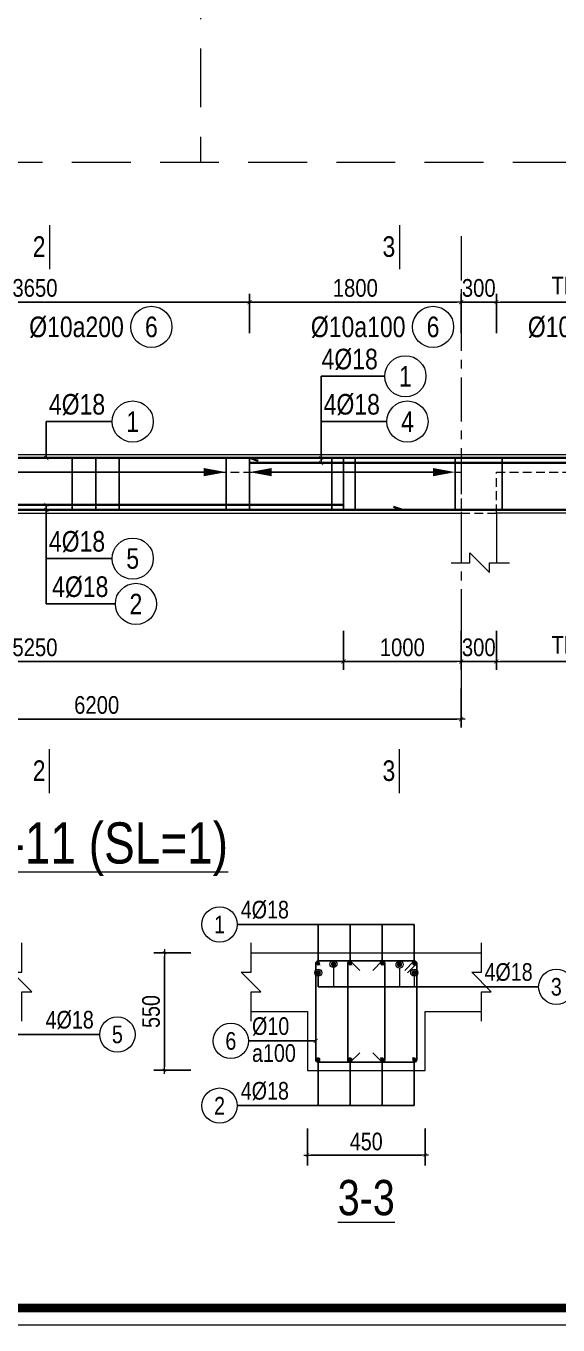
# Model space of a CAD drawing. Header units: millimetres. Extents: x 397144 to 10081729, y 99180 to 1327802.
# Drawn here: x 4929860 to 4934387, y 680550 to 691593 of the extents above; entities that cross this region are included whole.
import ezdxf
from ezdxf.enums import TextEntityAlignment as Align

# ---------------------------------------------------------------- set-up
doc = ezdxf.new("R2010")
doc.units = ezdxf.units.MM
doc.header["$PDSIZE"] = -10
doc.linetypes.add('CENTER', pattern=[2, 1.25, -0.25, 0.25, -0.25])
doc.linetypes.add('HIDDEN', pattern=[0.375, 0.25, -0.125])
doc.layers.get('0').update_dxf_attribs({"linetype": 'CONTINUOUS'})
doc.layers.get('Defpoints').update_dxf_attribs({"color": 12, "linetype": 'CONTINUOUS'})
for name, color, linetype, lineweight in [('kata_dim', 8, 'CONTINUOUS', 13), ('kata_grid', 8, 'CENTER', 13), ('kata_net khuat', 9, 'HIDDEN', 5), ('kata_net manh', 8, 'CONTINUOUS', 5), ('kata_net thay', 4, 'CONTINUOUS', 20), ('kata_text', 7, 'CONTINUOUS', 20), ('kata_thep chu', 1, 'CONTINUOUS', 35), ('kata_thep dai', 220, 'CONTINUOUS', 25)]:
    doc.layers.add(name, color=color, linetype=linetype, lineweight=lineweight)
doc.styles.add('kata_text', font='arial.ttf', dxfattribs={"width": 0.8})
doc.styles.add('Star-HelCon', font='VHELVCN_0.TTF')
doc.dimstyles.new('kata_dim_30', dxfattribs={"dimscale": 60, "dimtxt": 2.5, "dimasz": 0.5, "dimexe": 1.5, "dimexo": 2.5, "dimtad": 1, "dimdec": 0, "dimlfac": 0.5, "dimzin": 0, "dimdsep": 46, "dimtxsty": 'kata_text', "dimblk": 'kata_block_ArchTick', "dimcen": 0.09, "dimdle": 1.2, "dimclrd": 8, "dimclre": 8, "dimclrt": 3, "dimadec": 0, "dimazin": 0, "dimtfac": 1, "dimtdec": 0, "dimtix": 1, "dimtofl": 0, "dimtmove": 0, "dimatfit": 3, "dimfxl": 3.75, "dimfxlon": 1, "dimtolj": 1, "dimtzin": 0, "dimarcsym": 0})
doc.dimstyles.new('kata_dim_70', dxfattribs={"dimscale": 70, "dimtxt": 2.15, "dimasz": 0.5, "dimexe": 1, "dimexo": 2, "dimtad": 1, "dimdec": 0, "dimrnd": 5, "dimzin": 0, "dimdsep": 46, "dimtxsty": 'Star-HelCon', "dimblk": 'kata_block_ArchTick', "dimcen": 0.09, "dimdle": 1.2, "dimclrd": 8, "dimclre": 8, "dimclrt": 3, "dimadec": 0, "dimazin": 0, "dimtfac": 1, "dimtdec": 0, "dimtix": 1, "dimtmove": 2, "dimatfit": 3, "dimfxl": 3.75, "dimfxlon": 1, "dimtolj": 1, "dimtzin": 0, "dimarcsym": 0})
doc.dimstyles.new('kata_rai_thep', dxfattribs={"dimtxt": 2, "dimasz": 1, "dimexe": 0, "dimexo": 0, "dimtad": 1, "dimdec": 0, "dimzin": 12, "dimdsep": 46, "dimtxsty": 'kata_text', "dimblk": 'kata_block_RUNTIC', "dimcen": 0, "dimse1": 1, "dimse2": 1, "dimclrd": 6, "dimclre": 6, "dimclrt": 7, "dimadec": 0, "dimazin": 3, "dimtfac": 1, "dimtdec": 0, "dimtmove": 2, "dimatfit": 3, "dimldrblk": 'kata_block_LEADERTIC', "dimfxl": 1, "dimtolj": 1, "dimtzin": 0, "dimlwd": -1, "dimlwe": -1, "dimarcsym": 0})

# ---------------------------------------------------------------- blocks, each defined once
blk = doc.blocks.new('CHG_XX_Khung ten')
blk.add_lwpolyline([(15, 579), (826, 579), (826, 15), (15, 15)], close=True)
at = {"color": 4, "linetype": 'Continuous', "const_width": 1}
blk.add_lwpolyline([(17, 577), (824, 577), (824, 17), (17, 17)], close=True, dxfattribs=at)
blk = doc.blocks.new('kata_block_TD')
at = {"color": 6, "linetype": 'ByBlock', "lineweight": -2, "style": 'kata_text', "width": 0.8}
blk.add_attdef('SECTDET2', text='', height=5, dxfattribs=at).set_placement((0, 7.97), align=Align.CENTER)
at = {"color": 0, "linetype": 'ByBlock', "lineweight": -2, "style": 'kata_text', "width": 0.8}
blk.add_attdef('SECTDET1', text='', height=5, dxfattribs=at).set_placement((0, 1.47), align=Align.CENTER)
at = {"color": 3, "lineweight": 25, "style": 'kata_text', "width": 0.8}
blk.add_attdef('SSCALE', text='', height=2.5, dxfattribs=at).set_placement((0, -4), align=Align.CENTER)
blk = doc.blocks.new('kata_block_ArchTick')
at = {"color": 8}
blk.add_line((1, 0), (-1, 0), dxfattribs=at)
at = {"color": 8, "const_width": 0.15}
blk.add_lwpolyline([(-0.5, -0.5), (0.5, 0.5)], dxfattribs=at)
blk = doc.blocks.new('*D154')
at = {"layer": 'Defpoints', "color": 0, "transparency": 16777216}
for p in [(4931762, 689245), (4928112, 687950), (4931762, 687950)]:
    blk.add_point(p, dxfattribs=at)
at = {"layer": 'kata_dim', "color": 8, "lineweight": -2, "transparency": 16777216}
for p, q in [((4928112, 688982), (4928112, 689315)), ((4931762, 688982), (4931762, 689315)), ((4928147, 689245), (4931727, 689245))]:
    blk.add_line(p, q, dxfattribs=at)
at = {"layer": 'kata_dim', "color": 8, "lineweight": -2, "transparency": 16777216, "xscale": 35, "yscale": 35, "zscale": 35, "rotation": 180}
blk.add_blockref('kata_block_ArchTick', (4928112, 689245), dxfattribs=at)
at = {"layer": 'kata_dim', "color": 8, "lineweight": -2, "transparency": 16777216, "xscale": 35, "yscale": 35, "zscale": 35}
blk.add_blockref('kata_block_ArchTick', (4931762, 689245), dxfattribs=at)
at = {"layer": 'kata_dim', "color": 3, "transparency": 16777216, "insert": (4929937, 689365), "char_height": 150.5, "attachment_point": 5, "style": 'Star-HelCon'}
blk.add_mtext('\\A1;3650', dxfattribs=at)
blk = doc.blocks.new('*D155')
at = {"layer": 'Defpoints', "color": 0, "transparency": 16777216}
for p in [(4933562, 689245), (4931762, 687950), (4933562, 687950)]:
    blk.add_point(p, dxfattribs=at)
at = {"layer": 'kata_dim', "color": 8, "lineweight": -2, "transparency": 16777216}
for p, q in [((4931762, 688982), (4931762, 689315)), ((4933562, 688982), (4933562, 689315)), ((4931797, 689245), (4933527, 689245))]:
    blk.add_line(p, q, dxfattribs=at)
at = {"layer": 'kata_dim', "color": 8, "lineweight": -2, "transparency": 16777216, "xscale": 35, "yscale": 35, "zscale": 35, "rotation": 180}
blk.add_blockref('kata_block_ArchTick', (4931762, 689245), dxfattribs=at)
at = {"layer": 'kata_dim', "color": 8, "lineweight": -2, "transparency": 16777216, "xscale": 35, "yscale": 35, "zscale": 35}
blk.add_blockref('kata_block_ArchTick', (4933562, 689245), dxfattribs=at)
at = {"layer": 'kata_dim', "color": 3, "transparency": 16777216, "insert": (4932662, 689365), "char_height": 150.5, "attachment_point": 5, "style": 'Star-HelCon'}
blk.add_mtext('\\A1;1800', dxfattribs=at)
blk = doc.blocks.new('*D156')
at = {"layer": 'Defpoints', "color": 0, "transparency": 16777216}
for p in [(4933862, 689245), (4933562, 687950), (4933862, 687800)]:
    blk.add_point(p, dxfattribs=at)
at = {"layer": 'kata_dim', "color": 8, "lineweight": -2, "transparency": 16777216}
for p, q in [((4933562, 688982), (4933562, 689315)), ((4933862, 688982), (4933862, 689315)), ((4933527, 689245), (4933492, 689245)), ((4933562, 689245), (4933862, 689245)), ((4933897, 689245), (4933932, 689245))]:
    blk.add_line(p, q, dxfattribs=at)
at = {"layer": 'kata_dim', "color": 8, "lineweight": -2, "transparency": 16777216, "xscale": 35, "yscale": 35, "zscale": 35}
blk.add_blockref('kata_block_ArchTick', (4933562, 689245), dxfattribs=at)
at = {"layer": 'kata_dim', "color": 8, "lineweight": -2, "transparency": 16777216, "xscale": 35, "yscale": 35, "zscale": 35, "rotation": 180}
blk.add_blockref('kata_block_ArchTick', (4933862, 689245), dxfattribs=at)
at = {"layer": 'kata_dim', "color": 3, "transparency": 16777216, "insert": (4933712, 689365), "char_height": 150.5, "attachment_point": 5, "style": 'Star-HelCon'}
blk.add_mtext('\\A1;300', dxfattribs=at)
blk = doc.blocks.new('*D158')
at = {"layer": 'Defpoints', "color": 0, "transparency": 16777216}
for p in [(4933562, 687450), (4927362, 686016), (4933562, 685700)]:
    blk.add_point(p, dxfattribs=at)
at = {"layer": 'kata_dim', "color": 8, "lineweight": -2, "transparency": 16777216}
for p, q in [((4927362, 685876), (4927362, 685630)), ((4933562, 685962), (4933562, 685630)), ((4927397, 685700), (4933527, 685700))]:
    blk.add_line(p, q, dxfattribs=at)
at = {"layer": 'kata_dim', "color": 8, "lineweight": -2, "transparency": 16777216, "xscale": 35, "yscale": 35, "zscale": 35, "rotation": 180}
blk.add_blockref('kata_block_ArchTick', (4927362, 685700), dxfattribs=at)
at = {"layer": 'kata_dim', "color": 8, "lineweight": -2, "transparency": 16777216, "xscale": 35, "yscale": 35, "zscale": 35}
blk.add_blockref('kata_block_ArchTick', (4933562, 685700), dxfattribs=at)
at = {"layer": 'kata_dim', "color": 3, "transparency": 16777216, "insert": (4930462, 685820), "char_height": 150.5, "attachment_point": 5, "style": 'Star-HelCon'}
blk.add_mtext('\\A1;6200', dxfattribs=at)
blk = doc.blocks.new('*D161')
at = {"layer": 'Defpoints', "color": 0, "transparency": 16777216}
for p in [(4927312, 687450), (4932562, 687450), (4932562, 686190)]:
    blk.add_point(p, dxfattribs=at)
at = {"layer": 'kata_dim', "color": 8, "lineweight": -2, "transparency": 16777216}
for p, q in [((4927312, 686452), (4927312, 686120)), ((4932562, 686452), (4932562, 686120)), ((4927347, 686190), (4932527, 686190))]:
    blk.add_line(p, q, dxfattribs=at)
at = {"layer": 'kata_dim', "color": 8, "lineweight": -2, "transparency": 16777216, "xscale": 35, "yscale": 35, "zscale": 35, "rotation": 180}
blk.add_blockref('kata_block_ArchTick', (4927312, 686190), dxfattribs=at)
at = {"layer": 'kata_dim', "color": 8, "lineweight": -2, "transparency": 16777216, "xscale": 35, "yscale": 35, "zscale": 35}
blk.add_blockref('kata_block_ArchTick', (4932562, 686190), dxfattribs=at)
at = {"layer": 'kata_dim', "color": 3, "transparency": 16777216, "insert": (4929937, 686310), "char_height": 150.5, "attachment_point": 5, "style": 'Star-HelCon'}
blk.add_mtext('\\A1;5250', dxfattribs=at)
blk = doc.blocks.new('*D162')
at = {"layer": 'Defpoints', "color": 0, "transparency": 16777216}
for p in [(4932562, 687450), (4933562, 687450), (4933562, 686190)]:
    blk.add_point(p, dxfattribs=at)
at = {"layer": 'kata_dim', "color": 8, "lineweight": -2, "transparency": 16777216}
for p, q in [((4932562, 686452), (4932562, 686120)), ((4933562, 686452), (4933562, 686120)), ((4932597, 686190), (4933527, 686190))]:
    blk.add_line(p, q, dxfattribs=at)
at = {"layer": 'kata_dim', "color": 8, "lineweight": -2, "transparency": 16777216, "xscale": 35, "yscale": 35, "zscale": 35, "rotation": 180}
blk.add_blockref('kata_block_ArchTick', (4932562, 686190), dxfattribs=at)
at = {"layer": 'kata_dim', "color": 8, "lineweight": -2, "transparency": 16777216, "xscale": 35, "yscale": 35, "zscale": 35}
blk.add_blockref('kata_block_ArchTick', (4933562, 686190), dxfattribs=at)
at = {"layer": 'kata_dim', "color": 3, "transparency": 16777216, "insert": (4933062, 686310), "char_height": 150.5, "attachment_point": 5, "style": 'Star-HelCon'}
blk.add_mtext('\\A1;1000', dxfattribs=at)
blk = doc.blocks.new('*D163')
at = {"layer": 'Defpoints', "color": 0, "transparency": 16777216}
for p in [(4933562, 687450), (4933862, 687450), (4933862, 686190)]:
    blk.add_point(p, dxfattribs=at)
at = {"layer": 'kata_dim', "color": 8, "lineweight": -2, "transparency": 16777216}
for p, q in [((4933562, 686452), (4933562, 686120)), ((4933862, 686452), (4933862, 686120)), ((4933527, 686190), (4933492, 686190)), ((4933562, 686190), (4933862, 686190)), ((4933897, 686190), (4933932, 686190))]:
    blk.add_line(p, q, dxfattribs=at)
at = {"layer": 'kata_dim', "color": 8, "lineweight": -2, "transparency": 16777216, "xscale": 35, "yscale": 35, "zscale": 35}
blk.add_blockref('kata_block_ArchTick', (4933562, 686190), dxfattribs=at)
at = {"layer": 'kata_dim', "color": 8, "lineweight": -2, "transparency": 16777216, "xscale": 35, "yscale": 35, "zscale": 35, "rotation": 180}
blk.add_blockref('kata_block_ArchTick', (4933862, 686190), dxfattribs=at)
at = {"layer": 'kata_dim', "color": 3, "transparency": 16777216, "insert": (4933712, 686310), "char_height": 150.5, "attachment_point": 5, "style": 'Star-HelCon'}
blk.add_mtext('\\A1;300', dxfattribs=at)
blk = doc.blocks.new('kata_block_RUNTIC')
at = {"layer": 'kata_dim', "color": 6}
blk.add_line((0, 0.75), (0, -0.75), dxfattribs=at)
blk.add_lwpolyline([(0, 0, 0, 1, 0), (-2.7, 0, 1, 1, 0)], format="xyseb", dxfattribs=at)
blk = doc.blocks.new('*D165')
at = {"layer": 'Defpoints', "color": 6, "transparency": 16777216}
blk.add_line((4928382, 687800), (4931492, 687800), dxfattribs=at)
at = {"layer": 'Defpoints', "color": 0, "transparency": 16777216}
for p in [(4928312, 687800), (4931562, 687800), (4931562, 687800)]:
    blk.add_point(p, dxfattribs=at)
at = {"layer": 'Defpoints', "color": 6, "transparency": 16777216, "xscale": 70, "yscale": 70, "zscale": 70, "rotation": 180}
blk.add_blockref('kata_block_RUNTIC', (4928312, 687800), dxfattribs=at)
at = {"layer": 'Defpoints', "color": 6, "transparency": 16777216, "xscale": 70, "yscale": 70, "zscale": 70}
blk.add_blockref('kata_block_RUNTIC', (4931562, 687800), dxfattribs=at)
blk = doc.blocks.new('kata_block_LEADERTIC')
at = {"layer": 'kata_dim', "color": 6}
blk.add_lwpolyline([(0, 0, 0, 1, 0), (-2.7, 0, 1, 1, 0)], format="xyseb", dxfattribs=at)
blk = doc.blocks.new('*D166')
at = {"layer": 'Defpoints', "color": 6, "transparency": 16777216}
blk.add_line((4931832, 687800), (4933442, 687800), dxfattribs=at)
at = {"layer": 'Defpoints', "color": 0, "transparency": 16777216}
for p in [(4931762, 687800), (4933512, 687800), (4933512, 687800)]:
    blk.add_point(p, dxfattribs=at)
at = {"layer": 'Defpoints', "color": 6, "transparency": 16777216, "xscale": 70, "yscale": 70, "zscale": 70, "rotation": 180}
blk.add_blockref('kata_block_RUNTIC', (4931762, 687800), dxfattribs=at)
at = {"layer": 'Defpoints', "color": 6, "transparency": 16777216, "xscale": 70, "yscale": 70, "zscale": 70}
blk.add_blockref('kata_block_RUNTIC', (4933512, 687800), dxfattribs=at)
blk = doc.blocks.new('*U11')
blk.add_circle((2.5, 0), 2.5)
at = {"layer": 'kata_text', "color": 3, "style": 'kata_text', "width": 0.8}
blk.add_attdef('DK2', text='', height=2.5, dxfattribs=at).set_placement((-0.85, 0.85), align=Align.RIGHT)
at = {"layer": 'kata_text', "color": 7, "style": 'kata_text', "width": 0.8}
blk.add_attdef('SH3', text='', height=2.5, dxfattribs=at).set_placement((2.5, 0), align=Align.MIDDLE)
blk = doc.blocks.new('*U20')
blk.add_circle((2.5, 0), 2.5)
at = {"layer": 'kata_text', "color": 3, "style": 'kata_text', "width": 0.8}
for tag, p in [('DK2', (-0.85, 0.85)), ('KC2', (-0.85, -2.97))]:
    blk.add_attdef(tag, text='', height=2.5, dxfattribs=at).set_placement(p, align=Align.RIGHT)
at = {"layer": 'kata_text', "color": 7, "style": 'kata_text', "width": 0.8}
blk.add_attdef('SH3', text='', height=2.5, dxfattribs=at).set_placement((2.5, 0), align=Align.MIDDLE)
blk = doc.blocks.new('*U14')
blk.add_circle((2.5, 0), 2.5)
at = {"layer": 'kata_text', "color": 3, "style": 'kata_text', "width": 0.8}
blk.add_attdef('DKKC2', text='', height=2.5, dxfattribs=at).set_placement((-0.85, -1.25), align=Align.RIGHT)
at = {"layer": 'kata_text', "color": 7, "style": 'kata_text', "width": 0.8}
blk.add_attdef('SH3', text='', height=2.5, dxfattribs=at).set_placement((2.5, 0), align=Align.MIDDLE)
blk = doc.blocks.new('kata_block_SECBAL')
at = {"color": 0, "linetype": 'ByBlock', "lineweight": -2}
blk.add_line((0, 4.36), (0, -1), dxfattribs=at)
at = {"color": 0, "linetype": 'ByBlock', "lineweight": -2, "style": 'kata_text', "width": 0.8}
blk.add_attdef('DETAIL', text='', height=2.5, dxfattribs=at).set_placement((-0.5, 1.75), align=Align.MIDDLE_RIGHT)
blk = doc.blocks.new('*U15')
at = {"color": 0, "linetype": 'ByBlock', "lineweight": -2}
blk.add_line((0, -1), (0, 4.36), dxfattribs=at)
at = {"color": 0, "linetype": 'ByBlock', "lineweight": -2, "style": 'kata_text', "width": 0.8}
blk.add_attdef('DETAIL', text='', height=2.5, dxfattribs=at).set_placement((-0.5, 1.75), align=Align.MIDDLE_RIGHT)
blk = doc.blocks.new('*D168')
at = {"layer": 'Defpoints', "color": 0, "ltscale": 0.8, "transparency": 16777216}
for p in [(4935612, 689245), (4933862, 688982), (4935612, 688982)]:
    blk.add_point(p, dxfattribs=at)
at = {"layer": 'kata_dim', "color": 8, "lineweight": -2, "ltscale": 0.8, "transparency": 16777216}
for p, q in [((4933862, 689122), (4933862, 689315)), ((4935612, 689122), (4935612, 689315)), ((4933897, 689245), (4935577, 689245))]:
    blk.add_line(p, q, dxfattribs=at)
at = {"layer": 'kata_dim', "color": 8, "lineweight": -2, "ltscale": 0.8, "transparency": 16777216, "xscale": 35, "yscale": 35, "zscale": 35, "rotation": 180}
blk.add_blockref('kata_block_ArchTick', (4933862, 689245), dxfattribs=at)
at = {"layer": 'kata_dim', "color": 8, "lineweight": -2, "ltscale": 0.8, "transparency": 16777216, "xscale": 35, "yscale": 35, "zscale": 35}
blk.add_blockref('kata_block_ArchTick', (4935612, 689245), dxfattribs=at)
at = {"layer": 'kata_dim', "color": 3, "ltscale": 0.8, "transparency": 16777216, "insert": (4934737, 689384), "char_height": 150.5, "attachment_point": 5, "style": 'Star-HelCon'}
blk.add_mtext('\\A1;THAY ĐỔI', dxfattribs=at)
blk = doc.blocks.new('*D169')
at = {"layer": 'Defpoints', "color": 0, "ltscale": 0.8, "transparency": 16777216}
for p in [(4933862, 687450), (4935612, 687450), (4935612, 686190)]:
    blk.add_point(p, dxfattribs=at)
at = {"layer": 'kata_dim', "color": 8, "lineweight": -2, "ltscale": 0.8, "transparency": 16777216}
for p, q in [((4933862, 686452), (4933862, 686120)), ((4935612, 686452), (4935612, 686120)), ((4933897, 686190), (4935577, 686190))]:
    blk.add_line(p, q, dxfattribs=at)
at = {"layer": 'kata_dim', "color": 8, "lineweight": -2, "ltscale": 0.8, "transparency": 16777216, "xscale": 35, "yscale": 35, "zscale": 35, "rotation": 180}
blk.add_blockref('kata_block_ArchTick', (4933862, 686190), dxfattribs=at)
at = {"layer": 'kata_dim', "color": 8, "lineweight": -2, "ltscale": 0.8, "transparency": 16777216, "xscale": 35, "yscale": 35, "zscale": 35}
blk.add_blockref('kata_block_ArchTick', (4935612, 686190), dxfattribs=at)
at = {"layer": 'kata_dim', "color": 3, "ltscale": 0.8, "transparency": 16777216, "insert": (4934737, 686329), "char_height": 150.5, "attachment_point": 5, "style": 'Star-HelCon'}
blk.add_mtext('\\A1;THAY ĐỔI', dxfattribs=at)
blk = doc.blocks.new('*D172')
at = {"layer": 'Defpoints', "color": 0, "transparency": 16777216}
for p in [(4932255, 682715), (4933255, 682715), (4933255, 681995)]:
    blk.add_point(p, dxfattribs=at)
at = {"layer": 'kata_dim', "color": 8, "lineweight": -2, "transparency": 16777216}
for p, q in [((4932255, 682220), (4932255, 681905)), ((4933255, 682220), (4933255, 681905)), ((4932285, 681995), (4933225, 681995))]:
    blk.add_line(p, q, dxfattribs=at)
at = {"layer": 'kata_dim', "color": 8, "lineweight": -2, "transparency": 16777216, "xscale": 30, "yscale": 30, "zscale": 30, "rotation": 180}
blk.add_blockref('kata_block_ArchTick', (4932255, 681995), dxfattribs=at)
at = {"layer": 'kata_dim', "color": 8, "lineweight": -2, "transparency": 16777216, "xscale": 30, "yscale": 30, "zscale": 30}
blk.add_blockref('kata_block_ArchTick', (4933255, 681995), dxfattribs=at)
at = {"layer": 'kata_dim', "color": 3, "transparency": 16777216, "insert": (4932755, 682109), "char_height": 150, "attachment_point": 5, "style": 'kata_text'}
blk.add_mtext('\\A1;450', dxfattribs=at)
blk = doc.blocks.new('*D173')
at = {"layer": 'Defpoints', "color": 0, "transparency": 16777216}
for p in [(4931039, 683715), (4932255, 683715), (4932255, 682715)]:
    blk.add_point(p, dxfattribs=at)
at = {"layer": 'kata_dim', "color": 8, "lineweight": -2, "transparency": 16777216}
for p, q in [((4931264, 683715), (4930949, 683715)), ((4931039, 682745), (4931039, 683685)), ((4931264, 682715), (4930949, 682715))]:
    blk.add_line(p, q, dxfattribs=at)
at = {"layer": 'kata_dim', "color": 8, "lineweight": -2, "transparency": 16777216, "xscale": 30, "yscale": 30, "zscale": 30}
for p, rotation in [((4931039, 683715), 90), ((4931039, 682715), 270)]:
    blk.add_blockref('kata_block_ArchTick', p, dxfattribs=dict(at, rotation=rotation))
at = {"layer": 'kata_dim', "color": 3, "transparency": 16777216, "insert": (4930925, 683215), "char_height": 150, "attachment_point": 5, "rotation": 90, "style": 'kata_text'}
blk.add_mtext('\\A1;550', dxfattribs=at)
blk = doc.blocks.new('kata_block_THEP')
at = {"layer": 'kata_thep chu', "color": 0}
for p, q in [((-0.5, 0), (0.5, 0)), ((-0.35, 0.35), (0.35, -0.35)), ((0.35, 0.35), (-0.35, -0.35)), ((0, 0.5), (0, -0.5))]:
    blk.add_line(p, q, dxfattribs=at)
at = {"layer": 'kata_thep chu', "color": 0, "const_width": 0.0833}
blk.add_lwpolyline([(-0.5, 0, 1), (0.5, 0, 1), (-0.5, 0, 1)], format="xyb", dxfattribs=at)
blk = doc.blocks.new('*U12')
blk.add_circle((-2.5, 0), 2.5)
at = {"layer": 'kata_text', "color": 3, "style": 'kata_text', "width": 0.8}
blk.add_attdef('DK1', (0.5, 0.85), '', height=2.5, dxfattribs=at)
at = {"layer": 'kata_text', "color": 7, "style": 'kata_text', "width": 0.8}
blk.add_attdef('SH2', text='', height=2.5, dxfattribs=at).set_placement((-2.5, 0), align=Align.MIDDLE)
blk = doc.blocks.new('*U13')
blk.add_circle((-2.5, 0), 2.5)
at = {"layer": 'kata_text', "color": 3, "style": 'kata_text', "width": 0.8}
for tag, p in [('DK1', (0.5, 0.85)), ('KC1', (0.5, -2.97))]:
    blk.add_attdef(tag, p, '', height=2.5, dxfattribs=at)
at = {"layer": 'kata_text', "color": 7, "style": 'kata_text', "width": 0.8}
blk.add_attdef('SH2', text='', height=2.5, dxfattribs=at).set_placement((-2.5, 0), align=Align.MIDDLE)

msp = doc.modelspace()

# ---------------------------------------------------------------- block references
at = {"layer": 'kata_net thay', "xscale": 72.589395827735, "yscale": 72.589395827735, "zscale": 72.589395827735}
msp.add_blockref('CHG_XX_Khung ten', (4906481.36832, 679461.165), dxfattribs=at)

# ---------------------------------------------------------------- next in the draw order: linework, layer by layer
at = {"layer": 'kata_dim'}
for points in [[(4933478.75392, 687029.86512), (4933636.18206, 687029.86512), (4933636.18206, 687113.19845), (4933802.84873, 686946.53179), (4933802.84873, 687029.86512), (4933974.13466, 687029.86512)], [(4929825.93093, 683131.64716), (4929825.93093, 683381.64716), (4929909.26426, 683381.64716), (4929742.5976, 683548.31383), (4929825.93093, 683548.31383), (4929825.93093, 683798.31383)], [(4931775.34627, 683131.64716), (4931775.34627, 683381.64716), (4931858.6796, 683381.64716), (4931692.01293, 683548.31383), (4931775.34627, 683548.31383), (4931775.34627, 683798.31383)], [(4933735.34627, 683131.64716), (4933735.34627, 683381.64716), (4933818.6796, 683381.64716), (4933652.01293, 683548.31383), (4933735.34627, 683548.31383), (4933735.34627, 683798.31383)]]:
    msp.add_lwpolyline(points, dxfattribs=at)
at = {"layer": 'kata_grid', "ltscale": 300}
msp.add_line((4933562.08725, 689804.86512), (4933562.08725, 685629.86512), dxfattribs=at)
at = {"layer": 'kata_net khuat', "ltscale": 2000}
msp.add_line((4931344.13977, 698151.27323), (4931344.13977, 690434.06527), dxfattribs=at)
at = {"layer": 'kata_net khuat', "ltscale": 300}
for p, q in [((4933562.08725, 687949.86512), (4934062.08725, 687949.86512)), ((4926312.08725, 687799.86512), (4933562.08725, 687799.86512)), ((4933862.08725, 687799.86512), (4935612.08725, 687799.86512))]:
    msp.add_line(p, q, dxfattribs=at)
at = {"layer": 'kata_net khuat', "ltscale": 2000}
msp.add_lwpolyline([(4907751.56005, 690434.06527), (4956386.45524, 690434.06527)], dxfattribs=at)
at = {"layer": 'kata_net khuat', "ltscale": 300}
msp.add_lwpolyline([(4933562.08725, 687799.86512), (4933562.08725, 687449.86512), (4933862.08725, 687449.86512), (4933862.08725, 687799.86512)], dxfattribs=at)
at = {"layer": 'kata_net manh'}
for p, q in [((4932476.60011, 683588.36571), (4932477.41749, 683424.98049)), ((4933038.26799, 683583.75435), (4933038.26799, 683424.98049)), ((4932347.34627, 683514.98049), (4932347.34627, 683424.98049)), ((4933163.34627, 683514.98049), (4933163.34627, 683424.98049))]:
    msp.add_line(p, q, dxfattribs=at)
for centre in [(4932476.26599, 683618.36385), (4932347.34627, 683544.98049), (4933038.26799, 683613.75435), (4933163.34627, 683544.98049)]:
    msp.add_circle(centre, 30, dxfattribs=at)
at = {"layer": 'kata_net thay'}
for p, q in [((4926312.08725, 687449.86512), (4933562.08725, 687449.86512)), ((4933562.08725, 687449.86512), (4933562.08725, 687029.86512)), ((4933862.08725, 687449.86512), (4933862.08725, 687029.86512)), ((4931775.34627, 683714.98049), (4933735.34627, 683714.98049))]:
    msp.add_line(p, q, dxfattribs=at)
for points in [[(4926312.08725, 687949.86512), (4935862.08725, 687949.86512), (4935862.08725, 687449.86512), (4933862.08725, 687449.86512)], [(4931775.34627, 683214.98049), (4932255.34627, 683214.98049), (4932255.34627, 682714.98049), (4933255.34627, 682714.98049), (4933255.34627, 683214.98049), (4933735.34627, 683214.98049)]]:
    msp.add_lwpolyline(points, dxfattribs=at)
at = {"layer": 'kata_thep chu'}
for points in [[(4925312.08725, 687920.86512), (4935792.08725, 687920.86512, -0.414213562), (4935812.08725, 687900.86512), (4935812.08725, 687820.86512), (4935812.08725, 687820.86512)], [(4935812.08725, 687527.85383), (4935812.08725, 687527.85383), (4935812.08725, 687900.86512, 0.414213562), (4935792.08725, 687920.86512), (4931762.08725, 687920.86512), (4931837.08725, 687895.86512)], [(4935762.08725, 687527.86512), (4935762.08725, 687527.86512), (4935762.08725, 687857.86512, 0.414213562), (4935742.08725, 687877.86512), (4931762.08725, 687877.86512), (4931762.08725, 687877.86512)]]:
    msp.add_lwpolyline(points, format="xyb", dxfattribs=at)
for points in [[(4927312.08725, 687521.86512), (4927312.08725, 687521.86512), (4932562.08725, 687521.86512), (4932562.08725, 687521.86512)], [(4925312.08725, 687478.86512), (4935740.94639, 687478.86512), (4935740.94639, 687478.86512)], [(4926887.08725, 687503.86512), (4926812.08725, 687478.86512), (4933062.08725, 687478.86512), (4932987.08725, 687503.86512)]]:
    msp.add_lwpolyline(points, dxfattribs=at)
at = {"layer": 'kata_thep dai', "ltscale": 52.5}
for p, q in [((4930253.53194, 687924.86512), (4930253.53194, 687474.86512)), ((4930453.53194, 687924.86512), (4930453.53194, 687474.86512)), ((4930653.53194, 687924.86512), (4930653.53194, 687474.86512)), ((4931562.08725, 687924.86512), (4931562.08725, 687474.86512)), ((4931762.08725, 687924.86512), (4931762.08725, 687474.86512)), ((4932462.08725, 687924.86512), (4932462.08725, 687474.86512)), ((4932562.08725, 687924.86512), (4932562.08725, 687474.86512)), ((4932662.08725, 687924.86512), (4932662.08725, 687474.86512)), ((4933512.08725, 687924.86512), (4933512.08725, 687474.86512)), ((4933912.08725, 687924.86512), (4933912.08725, 687474.86512))]:
    msp.add_line(p, q, dxfattribs=at)
at = {"layer": 'kata_thep dai'}
for points in [[(4933083.34627, 683564.98049), (4933163.34627, 683644.98049, -0.414213562), (4933185.34627, 683622.98049), (4933185.34627, 682806.98049, -0.414213562), (4933163.34627, 682784.98049), (4932347.34627, 682784.98049, -0.414213562), (4932325.34627, 682806.98049), (4932325.34627, 683622.98049, -0.414213562), (4932347.34627, 683644.98049), (4933163.34627, 683644.98049, -0.414213562), (4933185.34627, 683622.98049), (4933105.34627, 683542.98049)], [(4932699.34627, 682864.98049), (4932619.34627, 682784.98049), (4932619.34627, 682784.98049, -0.414213562), (4932597.34627, 682806.98049), (4932597.34627, 683622.98049, -0.414213562), (4932619.34627, 683644.98049), (4932619.34627, 683644.98049), (4932699.34627, 683564.98049)], [(4932891.34627, 683644.98049), (4932891.34627, 683644.98049, -0.414213562), (4932913.34627, 683622.98049), (4932913.34627, 682806.98049, -0.414213562), (4932891.34627, 682784.98049), (4932891.34627, 682784.98049), (4932811.34627, 682864.98049)], [(4932811.34627, 683564.98049), (4932891.34627, 683644.98049), (4932891.34627, 683644.98049, -0.414213562), (4932913.34627, 683622.98049), (4932913.34627, 683622.98049)]]:
    msp.add_lwpolyline(points, format="xyb", dxfattribs=at)

# ---------------------------------------------------------------- next in the draw order: block references
at = {"layer": 'kata_dim', "color": 2, "xscale": 70, "yscale": 70, "zscale": 70}
for name, p, values in [('kata_block_SECBAL', (4930061.80158, 689594.86512), {'DETAIL': '2'}), ('kata_block_SECBAL', (4933037.08725, 689594.86512), {'DETAIL': '3'}), ('*U15', (4930061.80158, 685139.86512), {'DETAIL': '2'}), ('*U15', (4933037.08725, 685139.86512), {'DETAIL': '3'})]:
    msp.add_blockref(name, p, dxfattribs=at).add_auto_attribs(values)
at = {"layer": 'kata_net manh'}
for name, p, xscale, yscale, zscale, values in [('*U14', (4930752.29883, 689034.86512), 70, 70, 70, {'SH3': '6', 'DKKC2': '%%C10a200'}), ('*U14', (4933148.45286, 689034.86512), 70, 70, 70, {'SH3': '6', 'DKKC2': '%%C10a100'}), ('*U14', (4934993.69758, 689034.86512), 70, 70, 70, {'SH3': '6', 'DKKC2': '%%C10a100'}), ('*U11', (4930593.53194, 688229.86512), 70, 70, 70, {'SH3': '1', 'DK2': '4%%c18'}), ('*U11', (4932930.62987, 688229.86512), 70, 70, 70, {'SH3': '4', 'DK2': '4%%c18'}), ('*U11', (4930593.53194, 687064.86512), 70, 70, 70, {'SH3': '5', 'DK2': '4%%c18'}), ('*U12', (4931657.34627, 683954.98049), 60, 60, 60, {'SH2': '1', 'DK1': '4%%C18'}), ('*U11', (4934221.72902, 683424.98049), 60, 60, 60, {'SH3': '3', 'DK2': '4%%C18'}), ('*U11', (4930488.35224, 683019.37476), 60, 60, 60, {'SH3': '5', 'DK2': '4%%C18'}), ('*U13', (4931753.34627, 682964.98049), 60, 60, 60, {'SH2': '6', 'DK1': '%%C10', 'KC1': 'a100'}), ('*U12', (4931657.34627, 682414.98049), 60, 60, 60, {'SH2': '2', 'DK1': '4%%C18'})]:
    msp.add_blockref(name, p, dxfattribs=dict(at, xscale=xscale, yscale=yscale, zscale=zscale)).add_auto_attribs(values)
ref = msp.add_blockref('*U20', (4932913.0641, 688614.86512), dxfattribs=dict(at, xscale=70, yscale=70, zscale=70))
ref.add_attrib('SH3', '1', dxfattribs={"layer": 'kata_text', "color": 7, "height": 175, "style": 'kata_text', "width": 0.8}).set_placement((4933088.0641, 688614.86512), align=Align.MIDDLE)
ref.add_attrib('DK2', '4%%c18', dxfattribs={"layer": 'kata_text', "color": 3, "height": 175, "style": 'kata_text', "width": 0.8}).set_placement((4932853.5641, 688674.05042), align=Align.RIGHT)
ref = msp.add_blockref('*U20', (4930620.86106, 686679.86512), dxfattribs=dict(at, xscale=70, yscale=70, zscale=70))
ref.add_attrib('SH3', '2', dxfattribs={"layer": 'kata_text', "color": 7, "height": 175, "style": 'kata_text', "width": 0.8}).set_placement((4930795.86106, 686679.86512), align=Align.MIDDLE)
ref.add_attrib('DK2', '4%%c18', dxfattribs={"layer": 'kata_text', "color": 3, "height": 175, "style": 'kata_text', "width": 0.8}).set_placement((4930561.36106, 686739.05042), align=Align.RIGHT)
at = {"layer": 'kata_text'}
ref = msp.add_blockref('kata_block_TD', (4930237.08725, 684369.86512), dxfattribs=dict(at, xscale=70, yscale=70, zscale=70))
ref.add_attrib('SECTDET1', '%%UDHX-11 (SL=1)', dxfattribs={"layer": '0', "color": 0, "linetype": 'ByBlock', "lineweight": -2, "height": 350, "style": 'kata_text', "width": 0.8}).set_placement((4930237.08725, 684472.81059), align=Align.CENTER)
ref = msp.add_blockref('kata_block_TD', (4932755.34627, 681394.98049), dxfattribs=dict(at, xscale=60, yscale=60, zscale=60))
ref.add_attrib('SECTDET1', '%%u3-3', dxfattribs={"layer": '0', "color": 0, "linetype": 'ByBlock', "lineweight": -2, "height": 300, "style": 'kata_text', "width": 0.8}).set_placement((4932755.34627, 681483.21946), align=Align.CENTER)
at = {"layer": 'kata_thep chu'}
for p, xscale, yscale, zscale in [((4932347.34627, 683544.98049), 40, 40, 40), ((4932347.34627, 683622.98049), 28, 28, 28), ((4932476.26599, 683618.36385), 40, 40, 40), ((4932619.34627, 683622.98049), 28, 28, 28), ((4932891.34627, 683622.98049), 28, 28, 28), ((4933038.26799, 683613.75435), 40, 40, 40), ((4933163.34627, 683544.98049), 40, 40, 40), ((4933163.34627, 683622.98049), 28, 28, 28), ((4932347.34627, 682806.98049), 32, 32, 32), ((4932619.34627, 682806.98049), 32, 32, 32), ((4932891.34627, 682806.98049), 32, 32, 32), ((4933163.34627, 682806.98049), 32, 32, 32)]:
    msp.add_blockref('kata_block_THEP', p, dxfattribs=dict(at, xscale=xscale, yscale=yscale, zscale=zscale))

# ---------------------------------------------------------------- next in the draw order: dimensions: what is measured, and where the dimension line sits
at = {"layer": 'Defpoints'}
for p1, p2, picture, middle in [((4928312.08725, 687799.86512), (4931562.08725, 687799.86512), '*D165', (4929937.08725, 687799.86512)), ((4931762.08725, 687799.86512), (4933512.08725, 687799.86512), '*D166', (4932637.08725, 687799.86512))]:
    dim = msp.add_aligned_dim(p1=p1, p2=p2, distance=0, text=' ', dimstyle='kata_rai_thep', override={"dimscale": 70}, dxfattribs=at)
    dim.commit()
    dim.dimension.update_dxf_attribs({"geometry": picture, "text_midpoint": middle})
at = {"layer": 'kata_dim', "ltscale": 0.8}
for base, p1, p2, picture, middle in [((4935612.08725, 689244.86512), (4933862.08725, 688982.36512), (4935612.08725, 688982.36512), '*D168', (4934737.08725, 689384.14053)), ((4935612.08725, 686189.86512), (4933862.08725, 687449.86512), (4935612.08725, 687449.86512), '*D169', (4934737.08725, 686329.14053))]:
    dim = msp.add_linear_dim(base=base, p1=p1, p2=p2, text='THAY ĐỔI', dimstyle='kata_dim_70', dxfattribs=at)
    dim.commit()
    dim.dimension.update_dxf_attribs({"geometry": picture, "text_midpoint": middle})
at = {"layer": 'kata_dim'}
for base, p1, p2, picture, middle in [((4931762.08725, 689244.86512), (4928112.08725, 687949.86512), (4931762.08725, 687949.86512), '*D154', (4929937.08725, 689365.47045)), ((4933562.08725, 689244.86512), (4931762.08725, 687949.86512), (4933562.08725, 687949.86512), '*D155', (4932662.08725, 689365.47045)), ((4933862.08725, 689244.86512), (4933562.08725, 687949.86512), (4933862.08725, 687799.86512), '*D156', (4933712.08725, 689365.47045)), ((4932562.08725, 686189.86512), (4927312.08725, 687449.86512), (4932562.08725, 687449.86512), '*D161', (4929937.08725, 686310.47045)), ((4933562.08725, 685699.86512), (4927362.08725, 686016.0709), (4933562.08725, 687449.86512), '*D158', (4930462.08725, 685820.47045)), ((4933562.08725, 686189.86512), (4932562.08725, 687449.86512), (4933562.08725, 687449.86512), '*D162', (4933062.08725, 686310.47045)), ((4933862.08725, 686189.86512), (4933562.08725, 687449.86512), (4933862.08725, 687449.86512), '*D163', (4933712.08725, 686310.47045))]:
    dim = msp.add_linear_dim(base=base, p1=p1, p2=p2, dimstyle='kata_dim_70', dxfattribs=at)
    dim.commit()
    dim.dimension.update_dxf_attribs({"geometry": picture, "text_midpoint": middle})
dim = msp.add_linear_dim(base=(4931039.34627, 683714.98049), p1=(4932255.34627, 682714.98049), p2=(4932255.34627, 683714.98049), angle=270, text='550', dimstyle='kata_dim_30', dxfattribs=at)
dim.commit()
dim.dimension.update_dxf_attribs({"geometry": '*D173', "text_midpoint": (4930925.26032, 683214.98049)})
dim = msp.add_linear_dim(base=(4933255.34627, 681994.98049), p1=(4932255.34627, 682714.98049), p2=(4933255.34627, 682714.98049), text='450', dimstyle='kata_dim_30', dxfattribs=at)
dim.commit()
dim.dimension.update_dxf_attribs({"geometry": '*D172', "text_midpoint": (4932755.34627, 682109.06644)})

# ---------------------------------------------------------------- next in the draw order: leaders
at = {"layer": 'kata_net manh'}
for points, override in [([(4932370.62987, 687920.86512), (4932370.62987, 688614.86512), (4932913.0641, 688614.86512)], {"dimldrblk": 'ArchTick'}), ([(4930033.53194, 687920.86512), (4930033.53194, 688229.86512), (4930593.53194, 688229.86512)], {"dimldrblk": 'ArchTick'}), ([(4932370.62987, 687877.86512), (4932370.62987, 688229.86512), (4932930.62987, 688229.86512)], {"dimldrblk": 'ArchTick'}), ([(4930033.53194, 687521.86512), (4930033.53194, 687064.86512), (4930593.53194, 687064.86512)], {"dimldrblk": 'ArchTick'}), ([(4930033.53194, 687478.86512), (4930033.53194, 686679.86512), (4930620.86106, 686679.86512)], {"dimldrblk": 'ArchTick'}), ([(4932347.34627, 683622.98049), (4932347.34627, 683954.98049), (4931657.34627, 683954.98049)], {"dimasz": 0.5, "dimldrblk": 'ArchTick'}), ([(4932619.34627, 683622.98049), (4932619.34627, 683954.98049), (4931657.34627, 683954.98049)], {"dimasz": 0.5, "dimldrblk": 'ArchTick'}), ([(4932891.34627, 683622.98049), (4932891.34627, 683954.98049), (4931657.34627, 683954.98049)], {"dimasz": 0.5, "dimldrblk": 'ArchTick'}), ([(4933163.34627, 683622.98049), (4933163.34627, 683954.98049), (4931657.34627, 683954.98049)], {"dimasz": 0.5, "dimldrblk": 'ArchTick'}), ([(4932347.34627, 683544.98049), (4932347.34627, 683424.98049), (4934221.72902, 683424.98049)], {"dimasz": 0.5, "dimldrblk": 'ArchTick'}), ([(4928437.93093, 682901.10099), (4928437.93093, 683019.37476), (4930488.35224, 683019.37476)], {"dimasz": 0.5, "dimldrblk": 'ArchTick'}), ([(4929253.93093, 682901.10099), (4929253.93093, 683019.37476), (4929943.93093, 683019.37476)], {"dimasz": 0.5, "dimldrblk": 'ArchTick'}), ([(4932325.34627, 682964.98049), (4931753.34627, 682964.98049)], {"dimasz": 0.5, "dimldrblk": 'ArchTick'}), ([(4932347.34627, 682806.98049), (4932347.34627, 682414.98049), (4931657.34627, 682414.98049)], {"dimasz": 0.5, "dimldrblk": 'ArchTick'}), ([(4932619.34627, 682806.98049), (4932619.34627, 682414.98049), (4931657.34627, 682414.98049)], {"dimasz": 0.5, "dimldrblk": 'ArchTick'}), ([(4932891.34627, 682806.98049), (4932891.34627, 682414.98049), (4931657.34627, 682414.98049)], {"dimasz": 0.5, "dimldrblk": 'ArchTick'}), ([(4933163.34627, 682806.98049), (4933163.34627, 682414.98049), (4931657.34627, 682414.98049)], {"dimasz": 0.5, "dimldrblk": 'ArchTick'})]:
    msp.add_leader(points, dimstyle='kata_dim_70', override=override, dxfattribs=at)

doc.saveas('drawing.dxf')
